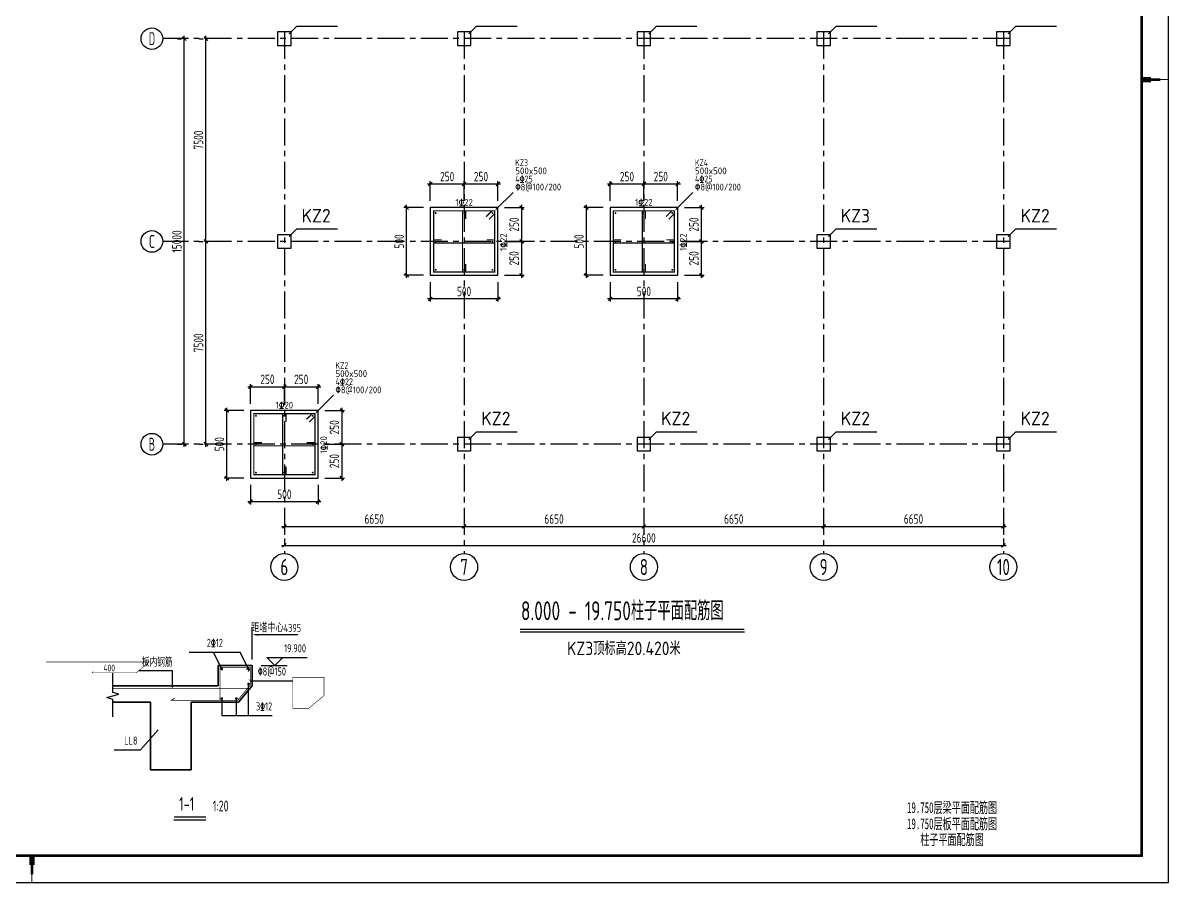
# Model space of a CAD drawing. Extents: x 665703 to 1047784, y -160603 to 92239.
# Drawn here: x 806756 to 849155, y -91978 to -60164 of the extents above; entities that cross this region are included whole.
import ezdxf
from ezdxf.enums import TextEntityAlignment as Align

# ---------------------------------------------------------------- set-up
doc = ezdxf.new("R2010")
doc.units = 0
doc.header["$LTSCALE"] = 800
doc.linetypes.add('CENTER', pattern=[2, 1.25, -0.25, 0.25, -0.25])
doc.layers.get('0').update_dxf_attribs({"linetype": 'CONTINUOUS'})
doc.layers.get('Defpoints').update_dxf_attribs({"linetype": 'CONTINUOUS'})
for name, color, linetype in [('AXIS', 4, 'CENTER'), ('DIM', 2, 'CONTINUOUS'), ('GJ', 1, 'CONTINUOUS'), ('NUM', 7, 'CONTINUOUS'), ('REIN', 1, 'CONTINUOUS'), ('TEXT', 7, 'CONTINUOUS'), ('THICK', 6, 'CONTINUOUS'), ('THIN', 7, 'CONTINUOUS'), ('TK', 7, 'CONTINUOUS'), ('柱', 2, 'CONTINUOUS'), ('柱__箍筋', 1, 'CONTINUOUS'), ('柱__纵筋', 1, 'CONTINUOUS'), ('柱__钢筋标注', 7, 'CONTINUOUS'), ('轴线__轴线号和轴圈', 7, 'CONTINUOUS')]:
    doc.layers.add(name, color=color, linetype=linetype)
doc.layers.add('实体线', color=3, linetype='CONTINUOUS', lineweight=35)
doc.styles.get("Standard").update_dxf_attribs({"font": 'tssdeng.shx', "width": 0.7, "bigfont": 'tssdchn.shx'})
doc.styles.add('title1', font='SIMHEI.TTF', dxfattribs={"width": 0.8})
doc.styles.add('TSSD_Axis', font='tssdeng.shx', dxfattribs={"width": 0.7, "bigfont": 'tssdchn.shx'})
doc.styles.add('TSSD_Dimension', font='Tssdeng.shx', dxfattribs={"width": 0.75, "bigfont": 'hztxt.shx'})
doc.styles.add('TSSD_Norm', font='Tssdeng.shx', dxfattribs={"bigfont": 'hztxt.shx'})
doc.styles.add('TSSD_Rein', font='Tssdeng.shx', dxfattribs={"width": 0.7, "bigfont": 'hztxt.shx'})
doc.dimstyles.new('TSSD_100_100', dxfattribs={"dimtxt": 350, "dimasz": 100, "dimexe": 100, "dimexo": 250, "dimgap": 100, "dimtad": 1, "dimdec": 0, "dimzin": 0, "dimdsep": 46, "dimtxsty": 'TSSD_Dimension', "dimblk": 'ARCHTICK', "dimcen": 0, "dimdle": 100, "dimclrt": 7, "dimadec": 0, "dimazin": 0, "dimtfac": 1, "dimtdec": 0, "dimtix": 1, "dimtmove": 2, "dimatfit": 3, "dimldrblk": 'ARCHTICK', "dimfxl": 0, "dimtolj": 1, "dimtzin": 0, "dimarcsym": 0})

# ---------------------------------------------------------------- blocks, each defined once
blk = doc.blocks.new('_tsdba')
blk.add_lwpolyline([(0, 0, 0, 0.658, 0), (-2.5, 0, 0.658, 0.658, 0)], format="xyseb")
blk = doc.blocks.new('_ArchTick')
at = {"color": 0, "const_width": 0.5}
blk.add_lwpolyline([(-0.71, -0.71), (0.71, 0.71)], dxfattribs=at)
blk = doc.blocks.new('*D904')
at = {"layer": 'Defpoints', "color": 0, "transparency": 16777216}
for p in [(815176, -76996), (817676, -76996), (815176, -77871)]:
    blk.add_point(p, dxfattribs=at)
at = {"layer": 'DIM', "color": 0, "lineweight": -2, "transparency": 16777216}
for p, q in [((815176, -77246), (815176, -77971)), ((817676, -77246), (817676, -77971)), ((817776, -77871), (815076, -77871))]:
    blk.add_line(p, q, dxfattribs=at)
at = {"layer": 'DIM', "color": 0, "lineweight": -2, "transparency": 16777216, "xscale": 100, "yscale": 100, "zscale": 100, "rotation": 180}
blk.add_blockref('_ArchTick', (815176, -77871), dxfattribs=at)
at = {"layer": 'DIM', "color": 0, "lineweight": -2, "transparency": 16777216, "xscale": 100, "yscale": 100, "zscale": 100}
blk.add_blockref('_ArchTick', (817676, -77871), dxfattribs=at)
at = {"layer": 'DIM', "color": 7, "transparency": 16777216, "insert": (816426, -77596), "char_height": 350, "attachment_point": 5, "style": 'TSSD_Dimension'}
blk.add_mtext('\\A1;500', dxfattribs=at)
blk = doc.blocks.new('*D905')
at = {"layer": 'Defpoints', "color": 0, "transparency": 16777216}
for p in [(814301, -74496), (815176, -74496), (815176, -76996)]:
    blk.add_point(p, dxfattribs=at)
at = {"layer": 'DIM', "color": 0, "lineweight": -2, "transparency": 16777216}
for p, q in [((814926, -74496), (814201, -74496)), ((814301, -77096), (814301, -74396)), ((814926, -76996), (814201, -76996))]:
    blk.add_line(p, q, dxfattribs=at)
at = {"layer": 'DIM', "color": 0, "lineweight": -2, "transparency": 16777216, "xscale": 100, "yscale": 100, "zscale": 100}
for p, rotation in [((814301, -74496), 90), ((814301, -76996), 270)]:
    blk.add_blockref('_ArchTick', p, dxfattribs=dict(at, rotation=rotation))
at = {"layer": 'DIM', "color": 7, "transparency": 16777216, "insert": (814026, -75746), "char_height": 350, "attachment_point": 5, "rotation": 90, "style": 'TSSD_Dimension'}
blk.add_mtext('\\A1;500', dxfattribs=at)
blk = doc.blocks.new('*D906')
at = {"layer": 'Defpoints', "color": 0, "transparency": 16777216}
for p in [(816426, -73621), (815176, -74496), (816426, -74496)]:
    blk.add_point(p, dxfattribs=at)
at = {"layer": 'DIM', "color": 0, "lineweight": -2, "transparency": 16777216}
for p, q in [((815076, -73621), (816526, -73621)), ((815176, -74246), (815176, -73521)), ((816426, -74246), (816426, -73521))]:
    blk.add_line(p, q, dxfattribs=at)
at = {"layer": 'DIM', "color": 0, "lineweight": -2, "transparency": 16777216, "xscale": 100, "yscale": 100, "zscale": 100, "rotation": 180}
blk.add_blockref('_ArchTick', (815176, -73621), dxfattribs=at)
at = {"layer": 'DIM', "color": 0, "lineweight": -2, "transparency": 16777216, "xscale": 100, "yscale": 100, "zscale": 100}
blk.add_blockref('_ArchTick', (816426, -73621), dxfattribs=at)
at = {"layer": 'DIM', "color": 7, "transparency": 16777216, "insert": (815801, -73346), "char_height": 350, "attachment_point": 5, "style": 'TSSD_Dimension'}
blk.add_mtext('\\A1;250', dxfattribs=at)
blk = doc.blocks.new('*D907')
at = {"layer": 'Defpoints', "color": 0, "transparency": 16777216}
for p in [(817676, -73621), (816426, -74496), (817676, -74496)]:
    blk.add_point(p, dxfattribs=at)
at = {"layer": 'DIM', "color": 0, "lineweight": -2, "transparency": 16777216}
for p, q in [((816326, -73621), (817776, -73621)), ((816426, -74246), (816426, -73521)), ((817676, -74246), (817676, -73521))]:
    blk.add_line(p, q, dxfattribs=at)
at = {"layer": 'DIM', "color": 0, "lineweight": -2, "transparency": 16777216, "xscale": 100, "yscale": 100, "zscale": 100, "rotation": 180}
blk.add_blockref('_ArchTick', (816426, -73621), dxfattribs=at)
at = {"layer": 'DIM', "color": 0, "lineweight": -2, "transparency": 16777216, "xscale": 100, "yscale": 100, "zscale": 100}
blk.add_blockref('_ArchTick', (817676, -73621), dxfattribs=at)
at = {"layer": 'DIM', "color": 7, "transparency": 16777216, "insert": (817051, -73346), "char_height": 350, "attachment_point": 5, "style": 'TSSD_Dimension'}
blk.add_mtext('\\A1;250', dxfattribs=at)
blk = doc.blocks.new('*D908')
at = {"layer": 'Defpoints', "color": 0, "transparency": 16777216}
for p in [(817676, -75746), (817676, -76996), (818551, -76996)]:
    blk.add_point(p, dxfattribs=at)
at = {"layer": 'DIM', "color": 0, "lineweight": -2, "transparency": 16777216}
for p, q in [((817926, -75746), (818651, -75746)), ((818551, -75646), (818551, -77096)), ((817926, -76996), (818651, -76996))]:
    blk.add_line(p, q, dxfattribs=at)
at = {"layer": 'DIM', "color": 0, "lineweight": -2, "transparency": 16777216, "xscale": 100, "yscale": 100, "zscale": 100}
for p, rotation in [((818551, -75746), 90), ((818551, -76996), 270)]:
    blk.add_blockref('_ArchTick', p, dxfattribs=dict(at, rotation=rotation))
at = {"layer": 'DIM', "color": 7, "transparency": 16777216, "insert": (818276, -76371), "char_height": 350, "attachment_point": 5, "rotation": 90, "style": 'TSSD_Dimension'}
blk.add_mtext('\\A1;250', dxfattribs=at)
blk = doc.blocks.new('*D909')
at = {"layer": 'Defpoints', "color": 0, "transparency": 16777216}
for p in [(817676, -74496), (817676, -75746), (818551, -75746)]:
    blk.add_point(p, dxfattribs=at)
at = {"layer": 'DIM', "color": 0, "lineweight": -2, "transparency": 16777216}
for p, q in [((817926, -74496), (818651, -74496)), ((818551, -74396), (818551, -75846)), ((817926, -75746), (818651, -75746))]:
    blk.add_line(p, q, dxfattribs=at)
at = {"layer": 'DIM', "color": 0, "lineweight": -2, "transparency": 16777216, "xscale": 100, "yscale": 100, "zscale": 100}
for p, rotation in [((818551, -74496), 90), ((818551, -75746), 270)]:
    blk.add_blockref('_ArchTick', p, dxfattribs=dict(at, rotation=rotation))
at = {"layer": 'DIM', "color": 7, "transparency": 16777216, "insert": (818276, -75121), "char_height": 350, "attachment_point": 5, "rotation": 90, "style": 'TSSD_Dimension'}
blk.add_mtext('\\A1;250', dxfattribs=at)
blk = doc.blocks.new('*D910')
at = {"layer": 'Defpoints', "color": 0, "transparency": 16777216}
for p in [(821826, -69496), (824326, -69496), (821826, -70371)]:
    blk.add_point(p, dxfattribs=at)
at = {"layer": 'DIM', "color": 0, "lineweight": -2, "transparency": 16777216}
for p, q in [((821826, -69746), (821826, -70471)), ((824326, -69746), (824326, -70471)), ((824426, -70371), (821726, -70371))]:
    blk.add_line(p, q, dxfattribs=at)
at = {"layer": 'DIM', "color": 0, "lineweight": -2, "transparency": 16777216, "xscale": 100, "yscale": 100, "zscale": 100, "rotation": 180}
blk.add_blockref('_ArchTick', (821826, -70371), dxfattribs=at)
at = {"layer": 'DIM', "color": 0, "lineweight": -2, "transparency": 16777216, "xscale": 100, "yscale": 100, "zscale": 100}
blk.add_blockref('_ArchTick', (824326, -70371), dxfattribs=at)
at = {"layer": 'DIM', "color": 7, "transparency": 16777216, "insert": (823076, -70096), "char_height": 350, "attachment_point": 5, "style": 'TSSD_Dimension'}
blk.add_mtext('\\A1;500', dxfattribs=at)
blk = doc.blocks.new('*D911')
at = {"layer": 'Defpoints', "color": 0, "transparency": 16777216}
for p in [(820951, -66996), (821826, -66996), (821826, -69496)]:
    blk.add_point(p, dxfattribs=at)
at = {"layer": 'DIM', "color": 0, "lineweight": -2, "transparency": 16777216}
for p, q in [((820951, -69596), (820951, -66896)), ((821576, -66996), (820851, -66996)), ((821576, -69496), (820851, -69496))]:
    blk.add_line(p, q, dxfattribs=at)
at = {"layer": 'DIM', "color": 0, "lineweight": -2, "transparency": 16777216, "xscale": 100, "yscale": 100, "zscale": 100}
for p, rotation in [((820951, -66996), 90), ((820951, -69496), 270)]:
    blk.add_blockref('_ArchTick', p, dxfattribs=dict(at, rotation=rotation))
at = {"layer": 'DIM', "color": 7, "transparency": 16777216, "insert": (820676, -68246), "char_height": 350, "attachment_point": 5, "rotation": 90, "style": 'TSSD_Dimension'}
blk.add_mtext('\\A1;500', dxfattribs=at)
blk = doc.blocks.new('*D912')
at = {"layer": 'Defpoints', "color": 0, "transparency": 16777216}
for p in [(823076, -66121), (821826, -66996), (823076, -66996)]:
    blk.add_point(p, dxfattribs=at)
at = {"layer": 'DIM', "color": 0, "lineweight": -2, "transparency": 16777216}
for p, q in [((821726, -66121), (823176, -66121)), ((821826, -66746), (821826, -66021)), ((823076, -66746), (823076, -66021))]:
    blk.add_line(p, q, dxfattribs=at)
at = {"layer": 'DIM', "color": 0, "lineweight": -2, "transparency": 16777216, "xscale": 100, "yscale": 100, "zscale": 100, "rotation": 180}
blk.add_blockref('_ArchTick', (821826, -66121), dxfattribs=at)
at = {"layer": 'DIM', "color": 0, "lineweight": -2, "transparency": 16777216, "xscale": 100, "yscale": 100, "zscale": 100}
blk.add_blockref('_ArchTick', (823076, -66121), dxfattribs=at)
at = {"layer": 'DIM', "color": 7, "transparency": 16777216, "insert": (822451, -65846), "char_height": 350, "attachment_point": 5, "style": 'TSSD_Dimension'}
blk.add_mtext('\\A1;250', dxfattribs=at)
blk = doc.blocks.new('*D913')
at = {"layer": 'Defpoints', "color": 0, "transparency": 16777216}
for p in [(824326, -66121), (823076, -66996), (824326, -66996)]:
    blk.add_point(p, dxfattribs=at)
at = {"layer": 'DIM', "color": 0, "lineweight": -2, "transparency": 16777216}
for p, q in [((822976, -66121), (824426, -66121)), ((823076, -66746), (823076, -66021)), ((824326, -66746), (824326, -66021))]:
    blk.add_line(p, q, dxfattribs=at)
at = {"layer": 'DIM', "color": 0, "lineweight": -2, "transparency": 16777216, "xscale": 100, "yscale": 100, "zscale": 100, "rotation": 180}
blk.add_blockref('_ArchTick', (823076, -66121), dxfattribs=at)
at = {"layer": 'DIM', "color": 0, "lineweight": -2, "transparency": 16777216, "xscale": 100, "yscale": 100, "zscale": 100}
blk.add_blockref('_ArchTick', (824326, -66121), dxfattribs=at)
at = {"layer": 'DIM', "color": 7, "transparency": 16777216, "insert": (823701, -65846), "char_height": 350, "attachment_point": 5, "style": 'TSSD_Dimension'}
blk.add_mtext('\\A1;250', dxfattribs=at)
blk = doc.blocks.new('*D914')
at = {"layer": 'Defpoints', "color": 0, "transparency": 16777216}
for p in [(824326, -68246), (824326, -69496), (825201, -69496)]:
    blk.add_point(p, dxfattribs=at)
at = {"layer": 'DIM', "color": 0, "lineweight": -2, "transparency": 16777216}
for p, q in [((824576, -68246), (825301, -68246)), ((825201, -68146), (825201, -69596)), ((824576, -69496), (825301, -69496))]:
    blk.add_line(p, q, dxfattribs=at)
at = {"layer": 'DIM', "color": 0, "lineweight": -2, "transparency": 16777216, "xscale": 100, "yscale": 100, "zscale": 100}
for p, rotation in [((825201, -68246), 90), ((825201, -69496), 270)]:
    blk.add_blockref('_ArchTick', p, dxfattribs=dict(at, rotation=rotation))
at = {"layer": 'DIM', "color": 7, "transparency": 16777216, "insert": (824926, -68871), "char_height": 350, "attachment_point": 5, "rotation": 90, "style": 'TSSD_Dimension'}
blk.add_mtext('\\A1;250', dxfattribs=at)
blk = doc.blocks.new('*D915')
at = {"layer": 'Defpoints', "color": 0, "transparency": 16777216}
for p in [(824326, -66996), (824326, -68246), (825201, -68246)]:
    blk.add_point(p, dxfattribs=at)
at = {"layer": 'DIM', "color": 0, "lineweight": -2, "transparency": 16777216}
for p, q in [((825201, -66896), (825201, -68346)), ((824576, -66996), (825301, -66996)), ((824576, -68246), (825301, -68246))]:
    blk.add_line(p, q, dxfattribs=at)
at = {"layer": 'DIM', "color": 0, "lineweight": -2, "transparency": 16777216, "xscale": 100, "yscale": 100, "zscale": 100}
for p, rotation in [((825201, -66996), 90), ((825201, -68246), 270)]:
    blk.add_blockref('_ArchTick', p, dxfattribs=dict(at, rotation=rotation))
at = {"layer": 'DIM', "color": 7, "transparency": 16777216, "insert": (824926, -67621), "char_height": 350, "attachment_point": 5, "rotation": 90, "style": 'TSSD_Dimension'}
blk.add_mtext('\\A1;250', dxfattribs=at)
blk = doc.blocks.new('*D916')
at = {"layer": 'Defpoints', "color": 0, "transparency": 16777216}
for p in [(816426, -78787), (823076, -78787), (823076, -78787)]:
    blk.add_point(p, dxfattribs=at)
at = {"layer": 'DIM', "color": 0, "lineweight": -2, "transparency": 16777216}
for p, q in [((816326, -78787), (823176, -78787)), ((816426, -78537), (816426, -78687)), ((823076, -78537), (823076, -78687))]:
    blk.add_line(p, q, dxfattribs=at)
at = {"layer": 'DIM', "color": 0, "lineweight": -2, "transparency": 16777216, "xscale": 100, "yscale": 100, "zscale": 100, "rotation": 180}
blk.add_blockref('_ArchTick', (816426, -78787), dxfattribs=at)
at = {"layer": 'DIM', "color": 0, "lineweight": -2, "transparency": 16777216, "xscale": 100, "yscale": 100, "zscale": 100}
blk.add_blockref('_ArchTick', (823076, -78787), dxfattribs=at)
at = {"layer": 'DIM', "color": 7, "transparency": 16777216, "insert": (819751, -78512), "char_height": 350, "attachment_point": 5, "style": 'TSSD_Dimension'}
blk.add_mtext('\\A1;6650', dxfattribs=at)
blk = doc.blocks.new('*D917')
at = {"layer": 'Defpoints', "color": 0, "transparency": 16777216}
for p in [(823076, -78787), (829726, -78787), (829726, -78787)]:
    blk.add_point(p, dxfattribs=at)
at = {"layer": 'DIM', "color": 0, "lineweight": -2, "transparency": 16777216}
for p, q in [((822976, -78787), (829826, -78787)), ((823076, -78537), (823076, -78687)), ((829726, -78537), (829726, -78687))]:
    blk.add_line(p, q, dxfattribs=at)
at = {"layer": 'DIM', "color": 0, "lineweight": -2, "transparency": 16777216, "xscale": 100, "yscale": 100, "zscale": 100, "rotation": 180}
blk.add_blockref('_ArchTick', (823076, -78787), dxfattribs=at)
at = {"layer": 'DIM', "color": 0, "lineweight": -2, "transparency": 16777216, "xscale": 100, "yscale": 100, "zscale": 100}
blk.add_blockref('_ArchTick', (829726, -78787), dxfattribs=at)
at = {"layer": 'DIM', "color": 7, "transparency": 16777216, "insert": (826401, -78512), "char_height": 350, "attachment_point": 5, "style": 'TSSD_Dimension'}
blk.add_mtext('\\A1;6650', dxfattribs=at)
blk = doc.blocks.new('*D918')
at = {"layer": 'Defpoints', "color": 0, "transparency": 16777216}
for p in [(829726, -78787), (836376, -78787), (836376, -78787)]:
    blk.add_point(p, dxfattribs=at)
at = {"layer": 'DIM', "color": 0, "lineweight": -2, "transparency": 16777216}
for p, q in [((829626, -78787), (836476, -78787)), ((829726, -78537), (829726, -78687)), ((836376, -78537), (836376, -78687))]:
    blk.add_line(p, q, dxfattribs=at)
at = {"layer": 'DIM', "color": 0, "lineweight": -2, "transparency": 16777216, "xscale": 100, "yscale": 100, "zscale": 100, "rotation": 180}
blk.add_blockref('_ArchTick', (829726, -78787), dxfattribs=at)
at = {"layer": 'DIM', "color": 0, "lineweight": -2, "transparency": 16777216, "xscale": 100, "yscale": 100, "zscale": 100}
blk.add_blockref('_ArchTick', (836376, -78787), dxfattribs=at)
at = {"layer": 'DIM', "color": 7, "transparency": 16777216, "insert": (833051, -78512), "char_height": 350, "attachment_point": 5, "style": 'TSSD_Dimension'}
blk.add_mtext('\\A1;6650', dxfattribs=at)
blk = doc.blocks.new('*D919')
at = {"layer": 'Defpoints', "color": 0, "transparency": 16777216}
for p in [(836376, -78787), (843026, -78787), (843026, -78787)]:
    blk.add_point(p, dxfattribs=at)
at = {"layer": 'DIM', "color": 0, "lineweight": -2, "transparency": 16777216}
for p, q in [((836276, -78787), (843126, -78787)), ((836376, -78537), (836376, -78687)), ((843026, -78537), (843026, -78687))]:
    blk.add_line(p, q, dxfattribs=at)
at = {"layer": 'DIM', "color": 0, "lineweight": -2, "transparency": 16777216, "xscale": 100, "yscale": 100, "zscale": 100, "rotation": 180}
blk.add_blockref('_ArchTick', (836376, -78787), dxfattribs=at)
at = {"layer": 'DIM', "color": 0, "lineweight": -2, "transparency": 16777216, "xscale": 100, "yscale": 100, "zscale": 100}
blk.add_blockref('_ArchTick', (843026, -78787), dxfattribs=at)
at = {"layer": 'DIM', "color": 7, "transparency": 16777216, "insert": (839701, -78512), "char_height": 350, "attachment_point": 5, "style": 'TSSD_Dimension'}
blk.add_mtext('\\A1;6650', dxfattribs=at)
blk = doc.blocks.new('*D920')
at = {"layer": 'Defpoints', "color": 0, "transparency": 16777216}
for p in [(816426, -79487), (843026, -79487), (843026, -79487)]:
    blk.add_point(p, dxfattribs=at)
at = {"layer": 'DIM', "color": 0, "lineweight": -2, "transparency": 16777216}
for p, q in [((816426, -79237), (816426, -79387)), ((843026, -79237), (843026, -79387)), ((816326, -79487), (843126, -79487))]:
    blk.add_line(p, q, dxfattribs=at)
at = {"layer": 'DIM', "color": 0, "lineweight": -2, "transparency": 16777216, "xscale": 100, "yscale": 100, "zscale": 100, "rotation": 180}
blk.add_blockref('_ArchTick', (816426, -79487), dxfattribs=at)
at = {"layer": 'DIM', "color": 0, "lineweight": -2, "transparency": 16777216, "xscale": 100, "yscale": 100, "zscale": 100}
blk.add_blockref('_ArchTick', (843026, -79487), dxfattribs=at)
at = {"layer": 'DIM', "color": 7, "transparency": 16777216, "insert": (829726, -79212), "char_height": 350, "attachment_point": 5, "style": 'TSSD_Dimension'}
blk.add_mtext('\\A1;26600', dxfattribs=at)
blk = doc.blocks.new('*D921')
at = {"layer": 'Defpoints', "color": 0, "transparency": 16777216}
for p in [(813526, -68246), (813526, -68246), (813526, -75746)]:
    blk.add_point(p, dxfattribs=at)
at = {"layer": 'DIM', "color": 0, "lineweight": -2, "transparency": 16777216}
for p, q in [((813276, -68246), (813426, -68246)), ((813526, -75846), (813526, -68146)), ((813276, -75746), (813426, -75746))]:
    blk.add_line(p, q, dxfattribs=at)
at = {"layer": 'DIM', "color": 0, "lineweight": -2, "transparency": 16777216, "xscale": 100, "yscale": 100, "zscale": 100}
for p, rotation in [((813526, -68246), 90), ((813526, -75746), 270)]:
    blk.add_blockref('_ArchTick', p, dxfattribs=dict(at, rotation=rotation))
at = {"layer": 'DIM', "color": 7, "transparency": 16777216, "insert": (813251, -71996), "char_height": 350, "attachment_point": 5, "rotation": 90, "style": 'TSSD_Dimension'}
blk.add_mtext('\\A1;7500', dxfattribs=at)
blk = doc.blocks.new('*D922')
at = {"layer": 'Defpoints', "color": 0, "transparency": 16777216}
for p in [(813526, -60746), (813526, -60746), (813526, -68246)]:
    blk.add_point(p, dxfattribs=at)
at = {"layer": 'DIM', "color": 0, "lineweight": -2, "transparency": 16777216}
for p, q in [((813276, -60746), (813426, -60746)), ((813526, -68346), (813526, -60646)), ((813276, -68246), (813426, -68246))]:
    blk.add_line(p, q, dxfattribs=at)
at = {"layer": 'DIM', "color": 0, "lineweight": -2, "transparency": 16777216, "xscale": 100, "yscale": 100, "zscale": 100}
for p, rotation in [((813526, -60746), 90), ((813526, -68246), 270)]:
    blk.add_blockref('_ArchTick', p, dxfattribs=dict(at, rotation=rotation))
at = {"layer": 'DIM', "color": 7, "transparency": 16777216, "insert": (813251, -64496), "char_height": 350, "attachment_point": 5, "rotation": 90, "style": 'TSSD_Dimension'}
blk.add_mtext('\\A1;7500', dxfattribs=at)
blk = doc.blocks.new('*D923')
at = {"layer": 'Defpoints', "color": 0, "transparency": 16777216}
for p in [(812726, -60746), (812726, -60746), (812726, -75746)]:
    blk.add_point(p, dxfattribs=at)
at = {"layer": 'DIM', "color": 0, "lineweight": -2, "transparency": 16777216}
for p, q in [((812476, -60746), (812626, -60746)), ((812726, -75846), (812726, -60646)), ((812476, -75746), (812626, -75746))]:
    blk.add_line(p, q, dxfattribs=at)
at = {"layer": 'DIM', "color": 0, "lineweight": -2, "transparency": 16777216, "xscale": 100, "yscale": 100, "zscale": 100}
for p, rotation in [((812726, -60746), 90), ((812726, -75746), 270)]:
    blk.add_blockref('_ArchTick', p, dxfattribs=dict(at, rotation=rotation))
at = {"layer": 'DIM', "color": 7, "transparency": 16777216, "insert": (812451, -68246), "char_height": 350, "attachment_point": 5, "rotation": 90, "style": 'TSSD_Dimension'}
blk.add_mtext('\\A1;15000', dxfattribs=at)
blk = doc.blocks.new('ts_axno')
at = {"color": 0, "linetype": 'ByBlock', "lineweight": -2}
blk.add_circle((0, 0), 0.5, dxfattribs=at)
at = {"color": 0, "linetype": 'ByBlock', "lineweight": -2, "style": 'TSSD_Axis', "width": 0.7}
blk.add_attdef('A', text='', height=0.6, dxfattribs=at).set_placement((0, 0), align=Align.MIDDLE_CENTER)
blk = doc.blocks.new('*D930')
at = {"layer": 'Defpoints', "color": 0, "transparency": 16777216}
for p in [(828476, -69496), (830976, -69496), (828476, -70371)]:
    blk.add_point(p, dxfattribs=at)
at = {"layer": 'DIM', "color": 0, "lineweight": -2, "transparency": 16777216}
for p, q in [((828476, -69746), (828476, -70471)), ((830976, -69746), (830976, -70471)), ((831076, -70371), (828376, -70371))]:
    blk.add_line(p, q, dxfattribs=at)
at = {"layer": 'DIM', "color": 0, "lineweight": -2, "transparency": 16777216, "xscale": 100, "yscale": 100, "zscale": 100, "rotation": 180}
blk.add_blockref('_ArchTick', (828476, -70371), dxfattribs=at)
at = {"layer": 'DIM', "color": 0, "lineweight": -2, "transparency": 16777216, "xscale": 100, "yscale": 100, "zscale": 100}
blk.add_blockref('_ArchTick', (830976, -70371), dxfattribs=at)
at = {"layer": 'DIM', "color": 7, "transparency": 16777216, "insert": (829726, -70096), "char_height": 350, "attachment_point": 5, "style": 'TSSD_Dimension'}
blk.add_mtext('\\A1;500', dxfattribs=at)
blk = doc.blocks.new('*D931')
at = {"layer": 'Defpoints', "color": 0, "transparency": 16777216}
for p in [(827601, -66996), (828476, -66996), (828476, -69496)]:
    blk.add_point(p, dxfattribs=at)
at = {"layer": 'DIM', "color": 0, "lineweight": -2, "transparency": 16777216}
for p, q in [((827601, -69596), (827601, -66896)), ((828226, -66996), (827501, -66996)), ((828226, -69496), (827501, -69496))]:
    blk.add_line(p, q, dxfattribs=at)
at = {"layer": 'DIM', "color": 0, "lineweight": -2, "transparency": 16777216, "xscale": 100, "yscale": 100, "zscale": 100}
for p, rotation in [((827601, -66996), 90), ((827601, -69496), 270)]:
    blk.add_blockref('_ArchTick', p, dxfattribs=dict(at, rotation=rotation))
at = {"layer": 'DIM', "color": 7, "transparency": 16777216, "insert": (827326, -68246), "char_height": 350, "attachment_point": 5, "rotation": 90, "style": 'TSSD_Dimension'}
blk.add_mtext('\\A1;500', dxfattribs=at)
blk = doc.blocks.new('*D932')
at = {"layer": 'Defpoints', "color": 0, "transparency": 16777216}
for p in [(829726, -66121), (828476, -66996), (829726, -66996)]:
    blk.add_point(p, dxfattribs=at)
at = {"layer": 'DIM', "color": 0, "lineweight": -2, "transparency": 16777216}
for p, q in [((828376, -66121), (829826, -66121)), ((828476, -66746), (828476, -66021)), ((829726, -66746), (829726, -66021))]:
    blk.add_line(p, q, dxfattribs=at)
at = {"layer": 'DIM', "color": 0, "lineweight": -2, "transparency": 16777216, "xscale": 100, "yscale": 100, "zscale": 100, "rotation": 180}
blk.add_blockref('_ArchTick', (828476, -66121), dxfattribs=at)
at = {"layer": 'DIM', "color": 0, "lineweight": -2, "transparency": 16777216, "xscale": 100, "yscale": 100, "zscale": 100}
blk.add_blockref('_ArchTick', (829726, -66121), dxfattribs=at)
at = {"layer": 'DIM', "color": 7, "transparency": 16777216, "insert": (829101, -65846), "char_height": 350, "attachment_point": 5, "style": 'TSSD_Dimension'}
blk.add_mtext('\\A1;250', dxfattribs=at)
blk = doc.blocks.new('*D933')
at = {"layer": 'Defpoints', "color": 0, "transparency": 16777216}
for p in [(830976, -66121), (829726, -66996), (830976, -66996)]:
    blk.add_point(p, dxfattribs=at)
at = {"layer": 'DIM', "color": 0, "lineweight": -2, "transparency": 16777216}
for p, q in [((829626, -66121), (831076, -66121)), ((829726, -66746), (829726, -66021)), ((830976, -66746), (830976, -66021))]:
    blk.add_line(p, q, dxfattribs=at)
at = {"layer": 'DIM', "color": 0, "lineweight": -2, "transparency": 16777216, "xscale": 100, "yscale": 100, "zscale": 100, "rotation": 180}
blk.add_blockref('_ArchTick', (829726, -66121), dxfattribs=at)
at = {"layer": 'DIM', "color": 0, "lineweight": -2, "transparency": 16777216, "xscale": 100, "yscale": 100, "zscale": 100}
blk.add_blockref('_ArchTick', (830976, -66121), dxfattribs=at)
at = {"layer": 'DIM', "color": 7, "transparency": 16777216, "insert": (830351, -65846), "char_height": 350, "attachment_point": 5, "style": 'TSSD_Dimension'}
blk.add_mtext('\\A1;250', dxfattribs=at)
blk = doc.blocks.new('*D934')
at = {"layer": 'Defpoints', "color": 0, "transparency": 16777216}
for p in [(830976, -68246), (830976, -69496), (831851, -69496)]:
    blk.add_point(p, dxfattribs=at)
at = {"layer": 'DIM', "color": 0, "lineweight": -2, "transparency": 16777216}
for p, q in [((831226, -68246), (831951, -68246)), ((831851, -68146), (831851, -69596)), ((831226, -69496), (831951, -69496))]:
    blk.add_line(p, q, dxfattribs=at)
at = {"layer": 'DIM', "color": 0, "lineweight": -2, "transparency": 16777216, "xscale": 100, "yscale": 100, "zscale": 100}
for p, rotation in [((831851, -68246), 90), ((831851, -69496), 270)]:
    blk.add_blockref('_ArchTick', p, dxfattribs=dict(at, rotation=rotation))
at = {"layer": 'DIM', "color": 7, "transparency": 16777216, "insert": (831576, -68871), "char_height": 350, "attachment_point": 5, "rotation": 90, "style": 'TSSD_Dimension'}
blk.add_mtext('\\A1;250', dxfattribs=at)
blk = doc.blocks.new('*D935')
at = {"layer": 'Defpoints', "color": 0, "transparency": 16777216}
for p in [(830976, -66996), (830976, -68246), (831851, -68246)]:
    blk.add_point(p, dxfattribs=at)
at = {"layer": 'DIM', "color": 0, "lineweight": -2, "transparency": 16777216}
for p, q in [((831851, -66896), (831851, -68346)), ((831226, -66996), (831951, -66996)), ((831226, -68246), (831951, -68246))]:
    blk.add_line(p, q, dxfattribs=at)
at = {"layer": 'DIM', "color": 0, "lineweight": -2, "transparency": 16777216, "xscale": 100, "yscale": 100, "zscale": 100}
for p, rotation in [((831851, -66996), 90), ((831851, -68246), 270)]:
    blk.add_blockref('_ArchTick', p, dxfattribs=dict(at, rotation=rotation))
at = {"layer": 'DIM', "color": 7, "transparency": 16777216, "insert": (831576, -67621), "char_height": 350, "attachment_point": 5, "rotation": 90, "style": 'TSSD_Dimension'}
blk.add_mtext('\\A1;250', dxfattribs=at)
blk = doc.blocks.new('MI')
at = {"layer": 'TK'}
for points, const_width in [([(83100, 29700), (83450, 29700)], 200), ([(83100, 29700), (83800, 29700)], 100), ([(84100, 29700), (83100, 29700)], 35), ([(42050, 1000), (42050, 650)], 200), ([(42050, 1000), (42050, 300)], 100), ([(42050, 0), (42050, 1000)], 35)]:
    blk.add_lwpolyline(points, dxfattribs=dict(at, const_width=const_width))
blk = doc.blocks.new('A$C2D7061A2')
at = {"layer": 'GJ', "const_width": 20}
blk.add_lwpolyline([(10, 1160), (1160, 1160), (1160, 483), (592, 10), (10, 10)], close=True, dxfattribs=at)

msp = doc.modelspace()

# ---------------------------------------------------------------- linework, layer by layer
at = {"layer": 'AXIS'}
for p, q in [((816426.5, -60495.8), (816426.5, -79787.4)), ((823076.5, -60495.8), (823076.5, -79787.4)), ((829726.5, -60495.8), (829726.5, -79787.4)), ((836376.5, -60495.8), (836376.5, -79787.4)), ((843026.5, -60495.8), (843026.5, -79787.4)), ((843276.5, -60745.8), (811926.5, -60745.8)), ((843276.5, -68245.8), (811926.5, -68245.8)), ((843276.5, -75745.8), (811926.5, -75745.8))]:
    msp.add_line(p, q, dxfattribs=at)
at = {"layer": 'DIM'}
for p, q in [((815230.4, -83709.4), (815230.4, -82511.5)), ((816927.5, -82796.5), (815330.4, -82796.5))]:
    msp.add_line(p, q, dxfattribs=at)
at = {"layer": 'GJ', "const_width": 20}
msp.add_lwpolyline([(807606.9, -83801.4), (811423.5, -83801.4), (810943.5, -84201.4), (809307.1, -84201.4), (809357.1, -84151.4)], dxfattribs=at)
at = {"layer": 'NUM'}
msp.add_lwpolyline([(825146, -82589, 50, 50, 0), (833447.7, -82589, 50, 50, 0)], format="xyseb", dxfattribs=at)
msp.add_lwpolyline([(825146, -82689), (833447.7, -82689)], dxfattribs=at)
at = {"layer": 'REIN', "const_width": 30}
for points in [[(814699.9, -85218.7), (814045.4, -85218.7), (814045.4, -83998.7), (815165.4, -83998.7), (815165.4, -84069.4), (815080.5, -84154.3)], [(815009.8, -84083.6), (815094.7, -83998.7), (815165.4, -83998.7), (815165.4, -84660.2)], [(810084.8, -84772.9), (810084.8, -84772.9), (815071.5, -84772.9)], [(815165.4, -84660.2), (814699.9, -85218.7), (814699.9, -85218.7)], [(814045.4, -85218.7), (812243.8, -85218.7), (812380.6, -85133.6)]]:
    msp.add_lwpolyline(points, dxfattribs=at)
at = {"layer": 'REIN', "const_width": 50}
for points in [[(814085.4, -84063.7, 1), (814135.4, -84063.7, 1)], [(815075.4, -84063.7, 1), (815125.4, -84063.7, 1)], [(815077.9, -84609.4, 1), (815127.9, -84609.4, 1)], [(814085.4, -85153.7, 1), (814135.4, -85153.7, 1)], [(814626.6, -85153.7, 1), (814676.6, -85153.7, 1)]]:
    msp.add_lwpolyline(points, format="xyb", close=True, dxfattribs=at)
at = {"layer": 'THICK'}
msp.add_lwpolyline([(812342.7, -89535.4, 50, 50, 0), (813527.3, -89535.4, 50, 50, 0)], format="xyseb", dxfattribs=at)
at = {"layer": 'THIN'}
for p, q in [((812907.4, -83433.7), (814789.8, -83433.7)), ((814110.4, -84063.7), (813799.8, -83433.7)), ((815100.4, -84063.7), (814789.8, -83433.7)), ((815572.5, -83933.7), (816526.5, -83933.7)), ((816072.5, -83933.7), (815772.5, -83633.7)), ((815772.5, -83633.7), (817272.5, -83633.7)), ((816372.5, -83633.7), (816072.5, -83933.7)), ((811043.7, -84117.9), (812286.1, -84117.9)), ((812286.1, -84747.9), (812286.1, -84117.9)), ((815084.6, -84626.4), (815084.6, -85783.7)), ((815165.4, -84493), (816742.3, -84493)), ((814110.4, -85153.7), (814110.4, -85783.7)), ((814641.6, -85153.7), (814641.6, -85783.7)), ((814110.4, -85783.7), (815977.2, -85783.7)), ((811752.7, -86305.8), (811099.3, -87047)), ((810130.8, -87047), (811099.3, -87047))]:
    msp.add_line(p, q, dxfattribs=at)
for points in [[(810084.8, -85830.5), (810084.8, -85186.5), (809864.8, -85116.5), (810304.8, -84996.5), (810084.8, -84926.5), (810084.8, -84216.5)], [(812342.7, -89635.4), (813527.3, -89635.4)]]:
    msp.add_lwpolyline(points, dxfattribs=at)
at = {"layer": 'THIN', "const_width": 20}
msp.add_lwpolyline([(815215.4, -84543), (815115.4, -84443)], dxfattribs=at)
at = {"layer": 'TK', "color": 2}
msp.add_lwpolyline([(849137.2, -32560.1), (765037.2, -32560.1), (765037.2, -91960.1), (849137.2, -91960.1)], close=True, dxfattribs=at)
at = {"layer": 'TK', "color": 2, "const_width": 100}
msp.add_lwpolyline([(767537.2, -33560.1), (848137.2, -33560.1), (848137.2, -90960.1), (767537.2, -90960.1)], close=True, dxfattribs=at)
at = {"layer": '实体线'}
for p, q in [((813980.4, -84683.7), (813980.4, -83933.7)), ((813980.4, -83933.7), (815230.4, -83933.7)), ((815230.4, -83933.7), (815230.4, -84683.7)), ((810084.8, -84683.7), (813980.4, -84683.7)), ((814730.4, -85283.7), (815230.4, -84683.7)), ((811480.4, -85283.7), (810084.8, -85283.7)), ((811480.4, -87783.7), (811480.4, -85283.7)), ((814730.4, -85283.7), (812980.4, -85283.7)), ((812980.4, -87783.7), (812980.4, -85283.7)), ((812980.4, -87783.7), (811480.4, -87783.7))]:
    msp.add_line(p, q, dxfattribs=at)
at = {"layer": '柱'}
for points in [[(816176.5, -60995.8), (816676.5, -60995.8), (816676.5, -60495.8), (816176.5, -60495.8), (816176.5, -60995.8)], [(822826.5, -60995.8), (823326.5, -60995.8), (823326.5, -60495.8), (822826.5, -60495.8), (822826.5, -60995.8)], [(829476.5, -60995.8), (829976.5, -60995.8), (829976.5, -60495.8), (829476.5, -60495.8), (829476.5, -60995.8)], [(836126.5, -60995.8), (836626.5, -60995.8), (836626.5, -60495.8), (836126.5, -60495.8), (836126.5, -60995.8)], [(842776.5, -60995.8), (843276.5, -60995.8), (843276.5, -60495.8), (842776.5, -60495.8), (842776.5, -60995.8)], [(821826.5, -69495.8), (824326.5, -69495.8), (824326.5, -66995.8), (821826.5, -66995.8), (821826.5, -69495.8)], [(828476.5, -69495.8), (830976.5, -69495.8), (830976.5, -66995.8), (828476.5, -66995.8), (828476.5, -69495.8)], [(816176.5, -68495.8), (816676.5, -68495.8), (816676.5, -67995.8), (816176.5, -67995.8), (816176.5, -68495.8)], [(836126.5, -68495.8), (836626.5, -68495.8), (836626.5, -67995.8), (836126.5, -67995.8), (836126.5, -68495.8)], [(842776.5, -68495.8), (843276.5, -68495.8), (843276.5, -67995.8), (842776.5, -67995.8), (842776.5, -68495.8)], [(815176.5, -76995.8), (817676.5, -76995.8), (817676.5, -74495.8), (815176.5, -74495.8), (815176.5, -76995.8)], [(822826.5, -75995.8), (823326.5, -75995.8), (823326.5, -75495.8), (822826.5, -75495.8), (822826.5, -75995.8)], [(829476.5, -75995.8), (829976.5, -75995.8), (829976.5, -75495.8), (829476.5, -75495.8), (829476.5, -75995.8)], [(836126.5, -75995.8), (836626.5, -75995.8), (836626.5, -75495.8), (836126.5, -75495.8), (836126.5, -75995.8)], [(842776.5, -75995.8), (843276.5, -75995.8), (843276.5, -75495.8), (842776.5, -75495.8), (842776.5, -75995.8)]]:
    msp.add_lwpolyline(points, dxfattribs=at)
at = {"layer": '柱__箍筋', "const_width": 35}
for points in [[(822043.4, -67196.5, 1), (822008.4, -67196.5, 1), (822043.4, -67196.5, 1)], [(823093.4, -67196.5, 1), (823058.4, -67196.5, 1), (823093.4, -67196.5, 1)], [(824143.4, -67196.5, 1), (824108.4, -67196.5, 1), (824143.4, -67196.5, 1)], [(828693.4, -67196.5, 1), (828658.4, -67196.5, 1), (828693.4, -67196.5, 1)], [(829743.4, -67196.5, 1), (829708.4, -67196.5, 1), (829743.4, -67196.5, 1)], [(830793.4, -67196.5, 1), (830758.4, -67196.5, 1), (830793.4, -67196.5, 1)], [(822043.4, -68246.5, 1), (822008.4, -68246.5, 1), (822043.4, -68246.5, 1)], [(824143.4, -68246.5, 1), (824108.4, -68246.5, 1), (824143.4, -68246.5, 1)], [(828693.4, -68246.5, 1), (828658.4, -68246.5, 1), (828693.4, -68246.5, 1)], [(830793.4, -68246.5, 1), (830758.4, -68246.5, 1), (830793.4, -68246.5, 1)], [(822043.5, -69296.5, 1), (822008.5, -69296.5, 1), (822043.5, -69296.5, 1)], [(823093.5, -69296.5, 1), (823058.5, -69296.5, 1), (823093.5, -69296.5, 1)], [(824143.5, -69296.5, 1), (824108.5, -69296.5, 1), (824143.5, -69296.5, 1)], [(828693.5, -69296.5, 1), (828658.5, -69296.5, 1), (828693.5, -69296.5, 1)], [(829743.5, -69296.5, 1), (829708.5, -69296.5, 1), (829743.5, -69296.5, 1)], [(830793.5, -69296.5, 1), (830758.5, -69296.5, 1), (830793.5, -69296.5, 1)], [(815393.4, -74696.5, 1), (815358.4, -74696.5, 1), (815393.4, -74696.5, 1)], [(816443.4, -74696.5, 1), (816408.4, -74696.5, 1), (816443.4, -74696.5, 1)], [(817493.4, -74696.5, 1), (817458.4, -74696.5, 1), (817493.4, -74696.5, 1)], [(815393.4, -75746.5, 1), (815358.4, -75746.5, 1), (815393.4, -75746.5, 1)], [(817493.4, -75746.5, 1), (817458.4, -75746.5, 1), (817493.4, -75746.5, 1)], [(815393.5, -76796.5, 1), (815358.5, -76796.5, 1), (815393.5, -76796.5, 1)], [(816443.5, -76796.5, 1), (816408.5, -76796.5, 1), (816443.5, -76796.5, 1)], [(817493.5, -76796.5, 1), (817458.5, -76796.5, 1), (817493.5, -76796.5, 1)]]:
    msp.add_lwpolyline(points, format="xyb", dxfattribs=at)
at = {"layer": '柱__纵筋', "const_width": 45}
for points in [[(821946.5, -69375.8), (824206.5, -69375.8), (824206.5, -67115.8), (821946.5, -67115.8), (821946.5, -69375.8)], [(823016.5, -69375.8), (823016.5, -67115.8)], [(823136.5, -67115.8), (823136.5, -67415.8)], [(823894.2, -67327.9), (824106.5, -67115.8)], [(823994.2, -67427.9), (824206.4, -67215.8)], [(828596.5, -69375.8), (830856.5, -69375.8), (830856.5, -67115.8), (828596.5, -67115.8), (828596.5, -69375.8)], [(829666.5, -69375.8), (829666.5, -67115.8)], [(829786.5, -67115.8), (829786.5, -67415.8)], [(830544.2, -67327.9), (830756.5, -67115.8)], [(830644.2, -67427.9), (830856.4, -67215.8)], [(821946.5, -68185.8), (822246.5, -68185.8)], [(824206.5, -68185.8), (823906.5, -68185.8)], [(828596.5, -68185.8), (828896.5, -68185.8)], [(830856.5, -68185.8), (830556.5, -68185.8)], [(821946.5, -68305.8), (824206.5, -68305.8)], [(828596.5, -68305.8), (830856.5, -68305.8)], [(823136.5, -69375.8), (823136.5, -69075.8)], [(829786.5, -69375.8), (829786.5, -69075.8)], [(815296.5, -76875.8), (817556.5, -76875.8), (817556.5, -74615.8), (815296.5, -74615.8), (815296.5, -76875.8)], [(816366.5, -76875.8), (816366.5, -74615.8)], [(816486.5, -74615.8), (816486.5, -74915.8)], [(817244.2, -74827.9), (817456.5, -74615.8)], [(817344.2, -74927.9), (817556.4, -74715.8)], [(815296.5, -75685.8), (815596.5, -75685.8)], [(815296.5, -75805.8), (817556.5, -75805.8)], [(817556.5, -75685.8), (817256.5, -75685.8)], [(816486.5, -76875.8), (816486.5, -76575.8)]]:
    msp.add_lwpolyline(points, dxfattribs=at)
at = {"layer": '柱__钢筋标注'}
for p, q in [((816605.8, -60566.5), (816888.6, -60283.7)), ((816888.6, -60283.7), (818388.6, -60283.7)), ((823255.8, -60566.5), (823538.6, -60283.7)), ((823538.6, -60283.7), (825038.6, -60283.7)), ((829905.8, -60566.5), (830188.6, -60283.7)), ((830188.6, -60283.7), (831688.6, -60283.7)), ((836555.8, -60566.5), (836838.6, -60283.7)), ((836838.6, -60283.7), (838338.6, -60283.7)), ((843205.7, -60566.5), (843488.6, -60283.7)), ((843488.6, -60283.7), (844988.6, -60283.7)), ((824255.7, -67066.5), (824892.1, -66430.1)), ((830905.7, -67066.5), (831542.1, -66430.1)), ((816605.8, -68066.5), (816888.6, -67783.7)), ((816888.6, -67783.7), (818388.6, -67783.7)), ((836555.8, -68066.5), (836838.6, -67783.7)), ((836838.6, -67783.7), (838338.6, -67783.7)), ((843205.7, -68066.5), (843488.6, -67783.7)), ((843488.6, -67783.7), (844988.6, -67783.7)), ((817605.7, -74566.5), (818242.1, -73930.1)), ((823255.8, -75566.5), (823538.6, -75283.7)), ((823538.6, -75283.7), (825038.6, -75283.7)), ((829905.8, -75566.5), (830188.6, -75283.7)), ((830188.6, -75283.7), (831688.6, -75283.7)), ((836555.8, -75566.5), (836838.6, -75283.7)), ((836838.6, -75283.7), (838338.6, -75283.7)), ((843205.7, -75566.5), (843488.6, -75283.7)), ((843488.6, -75283.7), (844988.6, -75283.7))]:
    msp.add_line(p, q, dxfattribs=at)
at = {"layer": '轴线__轴线号和轴圈'}
for centre in [(811526.5, -60745.8), (811526.5, -68245.8), (811526.5, -75745.8)]:
    msp.add_circle(centre, 400, dxfattribs=at)

# ---------------------------------------------------------------- block references
at = {"layer": 'DIM', "xscale": 100, "yscale": 100, "zscale": 100, "rotation": 180}
msp.add_blockref('_tsdba', (815230.4, -82796.5), dxfattribs=at)
at = {"layer": 'NUM'}
ref = msp.add_blockref('ts_axno', (816426.5, -80287.4), dxfattribs=dict(at, xscale=1000, yscale=1000, zscale=1000))
ref.add_attrib('6', '6', dxfattribs={"height": 600, "style": 'TSSD_Axis', "width": 0.7}).set_placement((816426.5, -80287.4), align=Align.MIDDLE_CENTER)
ref = msp.add_blockref('ts_axno', (823076.5, -80287.4), dxfattribs=dict(at, xscale=1000, yscale=1000, zscale=1000))
ref.add_attrib('7', '7', dxfattribs={"height": 600, "style": 'TSSD_Axis', "width": 0.7}).set_placement((823076.5, -80287.4), align=Align.MIDDLE_CENTER)
ref = msp.add_blockref('ts_axno', (829726.5, -80287.4), dxfattribs=dict(at, xscale=1000, yscale=1000, zscale=1000))
ref.add_attrib('8', '8', dxfattribs={"height": 600, "style": 'TSSD_Axis', "width": 0.7}).set_placement((829726.5, -80287.4), align=Align.MIDDLE_CENTER)
ref = msp.add_blockref('ts_axno', (836376.5, -80287.4), dxfattribs=dict(at, xscale=1000, yscale=1000, zscale=1000))
ref.add_attrib('9', '9', dxfattribs={"height": 600, "style": 'TSSD_Axis', "width": 0.7}).set_placement((836376.5, -80287.4), align=Align.MIDDLE_CENTER)
ref = msp.add_blockref('ts_axno', (843026.5, -80287.4), dxfattribs=dict(at, xscale=1000, yscale=1000, zscale=1000))
ref.add_attrib('10', '10', dxfattribs={"height": 600, "style": 'TSSD_Axis', "width": 0.7}).set_placement((843026.5, -80287.4), align=Align.MIDDLE_CENTER)
at = {"layer": 'TK', "color": 2}
msp.add_blockref('MI', (765037.2, -91960.1), dxfattribs=at)
at = {"layer": '柱'}
msp.add_blockref('A$C2D7061A2', (816732.3, -85527.6), dxfattribs=at)

# ---------------------------------------------------------------- texts
at = {"color": 1, "style": 'title1', "width": 0.6}
for s, p in [('19.750层梁平面配筋图', (841126.9, -89179)), ('19.750层板平面配筋图', (841126.9, -89777.2)), ('柱子平面配筋图', (841126.9, -90361.1))]:
    msp.add_text(s, height=400, dxfattribs=at).set_placement(p, align=Align.MIDDLE)
at = {"layer": 'DIM', "style": 'TSSD_Dimension', "width": 0.7}
msp.add_text('400', height=250, dxfattribs=at).set_placement((809733.2, -84148.9))
at = {"layer": 'DIM', "color": 7, "insert": (816118.9, -82546.5), "char_height": 300, "attachment_point": 5, "style": 'TSSD_Dimension'}
msp.add_mtext('距塔中心4395', dxfattribs=at)
at = {"layer": 'NUM', "style": 'TSSD_Norm', "width": 0.7}
msp.add_text('8.000 - 19.750柱子平面配筋图', height=700, dxfattribs=at).set_placement((825178.3, -82465.5), align=Align.BOTTOM_LEFT)
at = {"layer": 'TEXT', "style": 'TSSD_Rein', "width": 0.7}
for s, p in [('2%%13112', (814154.1, -83333.7)), ('板内钢筋', (812292.8, -84061.6)), ('3%%13112', (815977.2, -85683.7)), ('LL8', (810993.4, -86947))]:
    msp.add_text(s, height=300, dxfattribs=at).set_placement(p, align=Align.BOTTOM_RIGHT)
at = {"layer": 'TEXT', "width": 0.7}
for s, height, style, p in [('19.900', 300, 'TSSD_Rein', (816414.8, -83533.7)), ('%%1308@150', 300, 'TSSD_Rein', (815445, -84393)), ('1-1', 500, 'TSSD_Norm', (812532.7, -89447.2)), ('1:20', 400, 'TSSD_Norm', (813777.3, -89447.2))]:
    msp.add_text(s, height=height, dxfattribs=dict(at, style=style)).set_placement(p, align=Align.BOTTOM_LEFT)
at = {"layer": '柱__钢筋标注'}
for s, height, width, p, p2 in [('KZ3', 250, 0.893456, (824967.4, -65460.1), (825439.9, -65460.1)), ('KZ4', 250, 0.877501, (831617.4, -65460.1), (832089.9, -65460.1)), ('500x500', 250, 0.93084, (824967.4, -65760.1), (826139.9, -65760.1)), ('500x500', 250, 0.93084, (831617.4, -65760.1), (832789.9, -65760.1)), ('4%%13125', 250, 0.910001, (824967.4, -66060.1), (825614.9, -66060.1)), ('%%1308@100/200', 250, 0.900715, (824967.4, -66360.1), (826664.9, -66360.1)), ('4%%13125', 250, 0.910001, (831617.4, -66060.1), (832264.9, -66060.1)), ('%%1308@100/200', 250, 0.900715, (831617.4, -66360.1), (833314.9, -66360.1)), ('1%%13122', 250, 0.962001, (822752.7, -66925.8), (823400.2, -66925.8)), ('1%%13122', 250, 0.962001, (829402.7, -66925.8), (830050.2, -66925.8)), ('KZ2', 500, 1.02109, (817060.6, -67543.7), (818140.6, -67543.7)), ('KZ3', 500, 1.02109, (837010.6, -67543.7), (838090.6, -67543.7)), ('KZ2', 500, 1.02109, (843660.6, -67543.7), (844740.6, -67543.7)), ('KZ2', 250, 0.893456, (818317.4, -72960.1), (818789.9, -72960.1)), ('4%%13122', 250, 0.910001, (818317.4, -73560.1), (818964.9, -73560.1)), ('500x500', 250, 0.93084, (818317.4, -73260.1), (819489.9, -73260.1)), ('%%1308@100/200', 250, 0.900715, (818317.4, -73860.1), (820014.9, -73860.1)), ('1%%13120', 250, 0.962001, (816102.7, -74425.8), (816750.2, -74425.8)), ('KZ2', 500, 1.02109, (823710.6, -75043.7), (824790.6, -75043.7)), ('KZ2', 500, 1.02109, (830360.6, -75043.7), (831440.6, -75043.7)), ('KZ2', 500, 1.02109, (837010.6, -75043.7), (838090.6, -75043.7)), ('KZ2', 500, 1.02109, (843660.6, -75043.7), (844740.6, -75043.7))]:
    msp.add_text(s, height=height, dxfattribs=dict(at, width=width)).set_placement(p, p2, align=Align.FIT)
at = {"layer": '柱__钢筋标注', "width": 0.962001}
for s, p, p2 in [('1%%13122', (824657.7, -68595.8), (824657.7, -67948.3)), ('1%%13122', (831307.7, -68595.8), (831307.7, -67948.3)), ('1%%13120', (818007.7, -76095.8), (818007.7, -75448.3))]:
    msp.add_text(s, height=250, rotation=90, dxfattribs=at).set_placement(p, p2, align=Align.FIT)
at = {"layer": '柱__钢筋标注', "width": 0.873961}
msp.add_text('KZ3顶标高20.420米', height=500, dxfattribs=at).set_placement((826884.4, -83546.6))
at = {"layer": '轴线__轴线号和轴圈'}
for s, width, p, p2 in [('D', 0.909996, (811408.9, -60985.8), (811644.1, -60985.8)), ('C', 0.84933, (811408.9, -68485.8), (811644.1, -68485.8)), ('B', 0.909996, (811408.9, -75985.8), (811644.1, -75985.8))]:
    msp.add_text(s, height=480, dxfattribs=dict(at, width=width)).set_placement(p, p2, align=Align.FIT)

# ---------------------------------------------------------------- dimensions: what is measured, and where the dimension line sits
at = {"layer": 'DIM'}
for p1, p2, distance, text, picture, middle in [((812726.5, -75745.8), (812726.5, -60745.8), 0.1, '15000', '*D923', (812451.4, -68245.8)), ((813526.5, -68245.8), (813526.5, -60745.8), 0.1, '7500', '*D922', (813251.4, -64495.8)), ((821826.5, -66995.8), (823076.5, -66995.8), 875, '250', '*D912', (822451.5, -65845.8)), ((823076.5, -66995.8), (824326.5, -66995.8), 875, '250', '*D913', (823701.5, -65845.8)), ((828476.5, -66995.8), (829726.5, -66995.8), 875, '250', '*D932', (829101.5, -65845.8)), ((829726.5, -66995.8), (830976.5, -66995.8), 875, '250', '*D933', (830351.5, -65845.8)), ((821826.5, -69495.8), (821826.5, -66995.8), 875, '500', '*D911', (820676.5, -68245.8)), ((824326.5, -66995.8), (824326.5, -68245.8), 875, '250', '*D915', (824926.5, -67620.8)), ((828476.5, -69495.8), (828476.5, -66995.8), 875, '500', '*D931', (827326.5, -68245.8)), ((830976.5, -66995.8), (830976.5, -68245.8), 875, '250', '*D935', (831576.5, -67620.8)), ((813526.5, -75745.8), (813526.5, -68245.8), 0.1, '7500', '*D921', (813251.4, -71995.8)), ((824326.5, -68245.8), (824326.5, -69495.8), 875, '250', '*D914', (824926.5, -68870.8)), ((830976.5, -68245.8), (830976.5, -69495.8), 875, '250', '*D934', (831576.5, -68870.8)), ((824326.5, -69495.8), (821826.5, -69495.8), 875, '500', '*D910', (823076.5, -70095.8)), ((830976.5, -69495.8), (828476.5, -69495.8), 875, '500', '*D930', (829726.5, -70095.8)), ((815176.5, -74495.8), (816426.5, -74495.8), 875, '250', '*D906', (815801.5, -73345.8)), ((816426.5, -74495.8), (817676.5, -74495.8), 875, '250', '*D907', (817051.5, -73345.8)), ((815176.5, -76995.8), (815176.5, -74495.8), 875, '500', '*D905', (814026.5, -75745.8)), ((817676.5, -74495.8), (817676.5, -75745.8), 875, '250', '*D909', (818276.5, -75120.8)), ((817676.5, -75745.8), (817676.5, -76995.8), 875, '250', '*D908', (818276.5, -76370.8)), ((817676.5, -76995.8), (815176.5, -76995.8), 875, '500', '*D904', (816426.5, -77595.8)), ((816426.5, -78787.4), (823076.5, -78787.4), 0.1, '6650', '*D916', (819751.5, -78512.3)), ((823076.5, -78787.4), (829726.5, -78787.4), 0.1, '6650', '*D917', (826401.5, -78512.3)), ((829726.5, -78787.4), (836376.5, -78787.4), 0.1, '6650', '*D918', (833051.5, -78512.3)), ((836376.5, -78787.4), (843026.5, -78787.4), 0.1, '6650', '*D919', (839701.5, -78512.3)), ((816426.5, -79487.4), (843026.5, -79487.4), 0.1, '26600', '*D920', (829726.5, -79212.3))]:
    dim = msp.add_aligned_dim(p1=p1, p2=p2, distance=distance, text=text, dimstyle='TSSD_100_100', dxfattribs=at)
    dim.commit()
    dim.dimension.update_dxf_attribs({"geometry": picture, "text_midpoint": middle})

doc.saveas('drawing.dxf')
